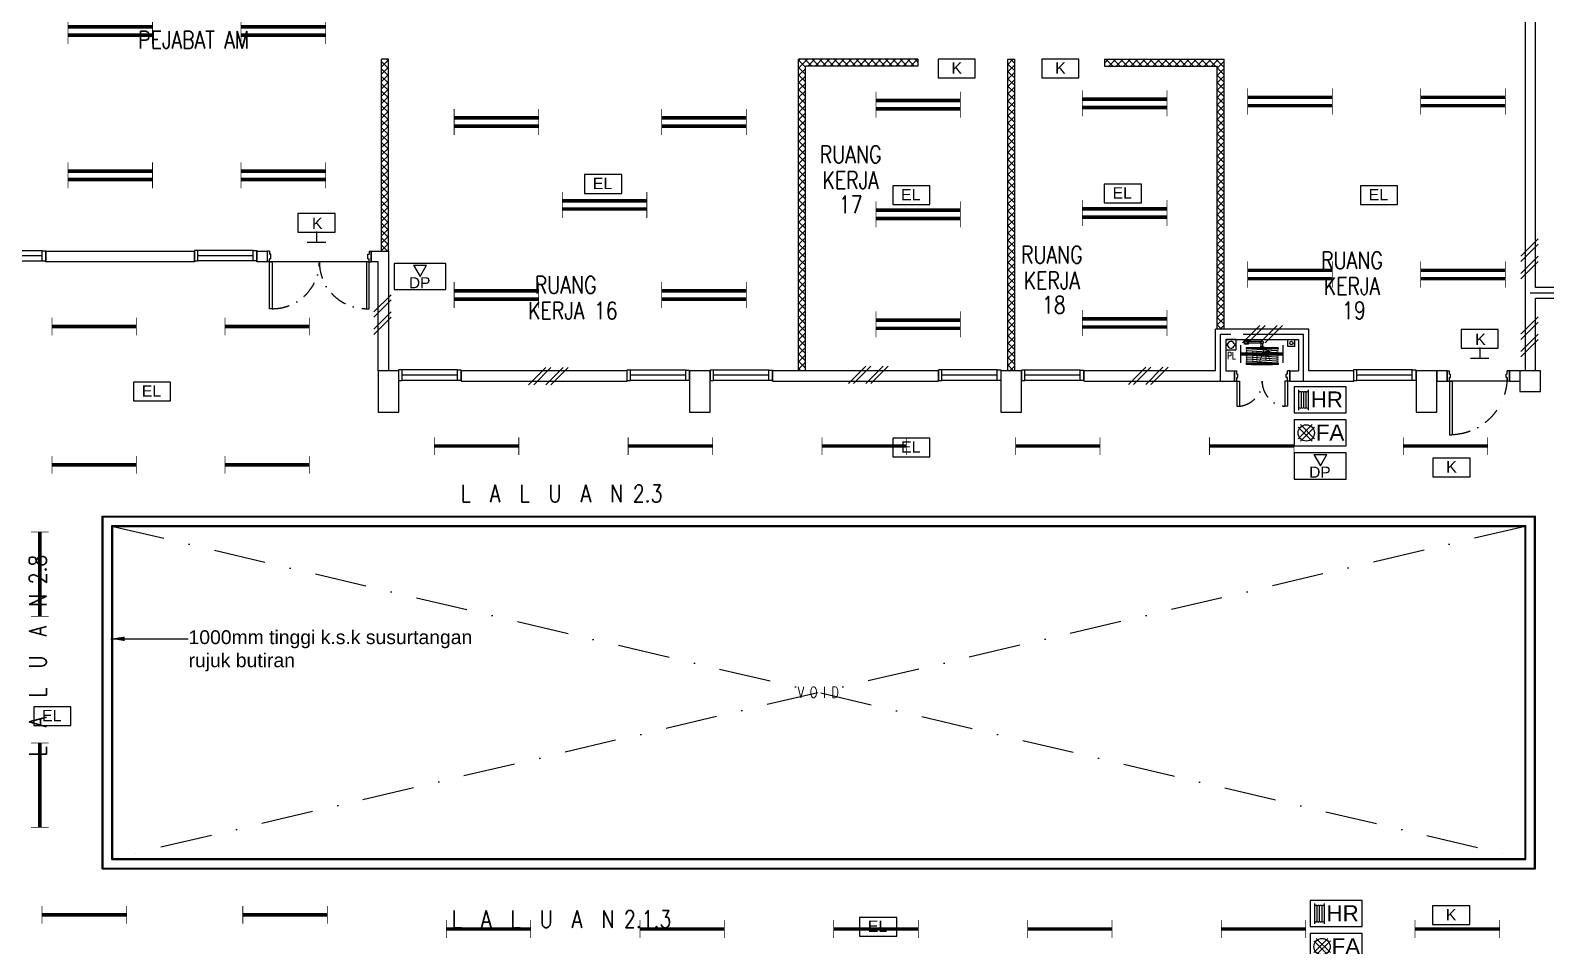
# Model space of a CAD drawing. Header units: inches. Extents: x 202414 to 86860507, y -1223215 to 71840.
# Drawn here: x 223768 to 245666, y 46024 to 59252 of the extents above; entities that cross this region are included whole.
import ezdxf
from ezdxf.enums import TextEntityAlignment as Align

# ---------------------------------------------------------------- set-up
doc = ezdxf.new("R2010")
doc.units = ezdxf.units.IN
doc.header["$MEASUREMENT"] = 0
for name, pattern in [('CENTER', [2, 1.25, -0.25, 0.25, -0.25]), ('DASHDOT', [1, 0.5, -0.25, 0, -0.25]), ('HIDDEN', [0.375, 0.25, -0.125])]:
    doc.linetypes.add(name, pattern=pattern)
for name, color, linetype in [('A-ARR', 4, 'Continuous'), ('A-COLUMN', 3, 'Continuous'), ('A-DOOR', 9, 'Continuous'), ('A-DROP', 8, 'Continuous'), ('A-FLR SYM', 13, 'Continuous'), ('A-GRID', 8, 'Continuous'), ('A-HATCH', 8, 'Continuous'), ('A-PARTITION', 4, 'Continuous'), ('A-RAIL', 2, 'Continuous'), ('A-ROOMSYM', 3, 'Continuous'), ('A-SANI', 4, 'Continuous'), ('A-SPEC', 7, 'Continuous'), ('A-SYM', 8, 'Continuous'), ('A-TXTBOMBA', 7, 'Continuous'), ('A-WALL', 1, 'Continuous'), ('A-WALL SYM', 13, 'Continuous'), ('A-WIN', 9, 'Continuous'), ('A-WLH', 7, 'Continuous'), ('area', 3, 'Continuous'), ('CO_WALL', 252, 'Continuous'), ('COOL WATER PIPING', 4, 'Continuous'), ('Grid', 8, 'CENTER'), ('lamb(new)', 5, 'Continuous'), ('ROOF', 3, 'Continuous')]:
    doc.layers.add(name, color=color, linetype=linetype)
doc.layers.get('area').off()
doc.styles.add('arial', font='arial.ttf')
doc.styles.add('ARIAL-SPEC', font='arial.ttf', dxfattribs={"height": 200})
doc.styles.add('ROMANS', font='romans.shx', dxfattribs={"width": 0.75, "height": 200})
doc.styles.add('style1', font='romans.shx', dxfattribs={"height": 750})
doc.dimstyles.new('DIM 100', dxfattribs={"dimtxt": 200, "dimasz": 200, "dimexe": 100, "dimexo": 70, "dimgap": 70, "dimtad": 1, "dimtoh": 1, "dimdec": 0, "dimzin": 0, "dimdsep": 46, "dimtxsty": 'ROMANS', "dimblk": 'ARCHTICK', "dimcen": 0.09, "dimdle": 200, "dimclrd": 4, "dimclre": 4, "dimclrt": 2, "dimadec": 0, "dimazin": 0, "dimtfac": 1, "dimtdec": 0, "dimtmove": 1, "dimatfit": 3, "dimfxl": 1, "dimtzin": 0, "dimarcsym": 0})
pattern_1 = [(45, (205174.55, -250368.08), (-53.033009, 53.033009), []), (135, (205174.55, -250368.08), (-53.033009, -53.033009), [])]

# ---------------------------------------------------------------- blocks, each defined once
blk = doc.blocks.new('_ArchTick')
at = {"color": 0, "linetype": 'ByBlock', "const_width": 0.15}
blk.add_lwpolyline([(-0.5, -0.5), (0.5, 0.5)], dxfattribs=at)
blk = doc.blocks.new('A$C04C40081')
at = {"layer": 'A-WIN', "color": 8}
for p, q in [((850, 150), (50, 150)), ((850, 75), (50, 75)), ((850, 0), (50, 0))]:
    blk.add_line(p, q, dxfattribs=at)
at = {"layer": 'A-WIN', "color": 8, "linetype": 'Continuous'}
for points in [[(50, 150), (0, 150), (0, 0), (50, 0)], [(850, 150), (900, 150), (900, 0), (850, 0)]]:
    blk.add_lwpolyline(points, close=True, dxfattribs=at)
blk = doc.blocks.new('A$C52B244CD')
at = {"layer": 'A-WLH', "color": 8}
for p, q in [((0, 0), (250, 250)), ((75, 0), (325, 250)), ((250, 0), (500, 250)), ((325, 0), (575, 250))]:
    blk.add_line(p, q, dxfattribs=at)
blk = doc.blocks.new('A$C49831240')
at = {"layer": 'A-WLH', "color": 8}
for p, q in [((250, 575), (0, 325)), ((250, 500), (0, 250)), ((250, 325), (0, 75)), ((250, 250), (0, 0))]:
    blk.add_line(p, q, dxfattribs=at)
blk = doc.blocks.new('A$C674C400B')
at = {"layer": 'A-DOOR', "color": 8}
for p, q in [((35, 150), (35, 927)), ((35, 927), (73, 927)), ((73, 150), (73, 927)), ((35, 150), (73, 150))]:
    blk.add_line(p, q, dxfattribs=at)
at = {"layer": 'A-DOOR', "color": 8, "linetype": 'Continuous'}
for p, q in [((0, 0), (0, 150)), ((0, 150), (0, 0)), ((0, 150), (35, 150)), ((0, 150), (0, 0)), ((0, 0), (0, 150)), ((0, 150), (0, 0)), ((0, 150), (0, 150)), ((0, 0), (0, 150)), ((0, 150), (0, 0)), ((0, 150), (0, 150)), ((35, 150), (35, 100)), ((35, 100), (50, 100)), ((35, 50), (50, 50)), ((35, 50), (35, 0)), ((50, 100), (50, 50)), ((865, 100), (850, 100)), ((850, 100), (850, 50)), ((865, 50), (850, 50)), ((900, 150), (865, 150)), ((865, 150), (865, 100)), ((865, 50), (865, 0)), ((900, 150), (900, 0)), ((900, 0), (900, 150)), ((900, 150), (900, 0)), ((900, 150), (900, 0)), ((900, 0), (900, 150)), ((900, 150), (900, 0)), ((900, 150), (900, 150)), ((900, 0), (900, 150)), ((900, 150), (900, 0)), ((900, 150), (900, 150)), ((0, 0), (35, 0)), ((0, 0), (0, 0)), ((0, 0), (0, 0)), ((900, 0), (865, 0)), ((900, 0), (900, 0)), ((900, 0), (900, 0))]:
    blk.add_line(p, q, dxfattribs=at)
at = {"layer": 'A-DOOR', "color": 8, "linetype": 'DASHDOT', "ltscale": 500}
blk.add_arc((35, 98), 830, 0.1381, 87.3759, dxfattribs=at)
blk = doc.blocks.new('A$C28642CDE')
at = {"layer": 'A-DOOR', "color": 8}
for p, q in [((32, 150), (0, 150)), ((0, 150), (0, 0)), ((32, 150), (32, 110)), ((50, 110), (32, 110)), ((50, 40), (32, 40)), ((32, 0), (32, 40)), ((50, 110), (50, 40)), ((1450, 110), (1450, 40)), ((1450, 110), (1468, 110)), ((1450, 40), (1468, 40)), ((1468, 150), (1500, 150)), ((1468, 150), (1468, 110)), ((1468, 0), (1468, 40)), ((1500, 150), (1500, 0)), ((32, 0), (0, 0)), ((1468, 0), (1500, 0))]:
    blk.add_line(p, q, dxfattribs=at)
for points in [[(32, 150), (70, 150), (70, 829), (32, 829)], [(1468, 150), (1430, 150), (1430, 829), (1468, 829)]]:
    blk.add_lwpolyline(points, close=True, dxfattribs=at)
at = {"layer": 'A-DOOR', "color": 8, "linetype": 'DASHDOT', "ltscale": 500}
for centre, start, end in [((72, 151), 359.9322, 90.1574), ((1428, 151), 89.8426, 180.0678)]:
    blk.add_arc(centre, 678, start, end, dxfattribs=at)
blk = doc.blocks.new('A$C34465D6E')
at = {"layer": 'A-SANI', "color": 8}
blk.add_lwpolyline([(0, 0), (150, 0), (150, 150), (0, 150)], close=True, dxfattribs=at)
blk.add_lwpolyline([(26, 84), (14, 84), (14, 66), (26, 66, 10.787298)], format="xyb", close=True, dxfattribs=at)
blk.add_arc((125, 75), 8.84, 264.1775, 95.8225, dxfattribs=at)
blk = doc.blocks.new('A$C77D277CE')
at = {"layer": 'A-TXTBOMBA', "color": 8}
for p, q in [((67, 1028), (67, 1321)), ((207, 1028), (207, 1321)), ((103, 1066), (103, 1283)), ((137, 1066), (137, 1283)), ((172, 1066), (172, 1283)), ((258, 817), (54, 613)), ((258, 578), (54, 782)), ((293, 613), (89, 817)), ((293, 782), (89, 578)), ((281, 384), (377, 221)), ((281, 384), (469, 384)), ((377, 221), (469, 384))]:
    blk.add_line(p, q, dxfattribs=at)
for points in [[(750, 1365), (0, 1365), (0, 987), (750, 987)], [(750, 887), (0, 887), (0, 509), (750, 509)], [(750, 409), (0, 409), (0, 31), (750, 31)]]:
    blk.add_lwpolyline(points, close=True, dxfattribs=at)
blk.add_circle((173, 698), 118, dxfattribs=at)
for centre, radius, start, end in [((85, 1274), 20, 25.6963, 154.3037), ((120, 1274), 19.4, 26.5651, 153.4349), ((155, 1274), 19.4, 26.5651, 153.4349), ((189, 1274), 19.4, 26.5651, 153.4349), ((85, 1075), 20, 205.6963, 334.3037), ((120, 1075), 19.4, 206.5651, 333.4349), ((155, 1075), 19.4, 206.5651, 333.4349), ((189, 1075), 19.4, 206.5651, 333.4349)]:
    blk.add_arc(centre, radius, start, end, dxfattribs=at)
at = {"layer": 'A-TXTBOMBA', "color": 8, "style": 'arial'}
for s, height, p in [('HR', 230.5, (237, 1066)), ('FA', 230.5, (311, 588)), ('DP', 160, (215, 51))]:
    blk.add_text(s, height=height, dxfattribs=at).set_placement(p)
blk = doc.blocks.new('YBC 236')
at = {"layer": 'lamb(new)'}
for points, const_width in [([(86612766, -1194189), (86612766, -1194446)], 10.2), ([(86613986, -1194189), (86613986, -1194446)], 10.2), ([(86612766, -1194317), (86613986, -1194317)], 50.8), ([(86612766, -1194437), (86613986, -1194437)], 50.8), ([(86612766, -1194309), (86612766, -1194566)], 10.2), ([(86613986, -1194309), (86613986, -1194566)], 10.2)]:
    blk.add_lwpolyline(points, dxfattribs=dict(at, const_width=const_width))
blk = doc.blocks.new('*U83')
at = {"layer": 'lamb(new)'}
blk.add_blockref('YBC 236', (-86613261, 1194413, -4), dxfattribs=at)
blk = doc.blocks.new('*U84')
at = {"layer": 'lamb(new)', "color": 0, "linetype": 'ByBlock', "lineweight": -2, "transparency": 16777216}
for p in [(0, 0), (2500, 0), (0, -2086), (2500, -2086), (0, -4172), (2500, -4172), (0, -6258), (2500, -6258)]:
    blk.add_blockref('*U83', p, dxfattribs=at)
blk = doc.blocks.new('YBC 136')
at = {"layer": 'lamb(new)'}
for points, const_width in [([(86612636, -1195077), (86612636, -1195333)], 10.2), ([(86613856, -1195077), (86613856, -1195333)], 10.2), ([(86612636, -1195205), (86613856, -1195205)], 50.8)]:
    blk.add_lwpolyline(points, dxfattribs=dict(at, const_width=const_width))
blk = doc.blocks.new('*U85')
at = {"layer": 'lamb(new)', "rotation": 90}
blk.add_blockref('YBC 136', (-1195205, -86613246, -4), dxfattribs=at)
blk = doc.blocks.new('*U86')
at = {"layer": 'lamb(new)', "color": 0, "linetype": 'ByBlock', "lineweight": -2, "transparency": 16777216}
for p in [(0, 2500), (2000, 2500), (0, 0), (2000, 0)]:
    blk.add_blockref('*U85', p, dxfattribs=at)
blk = doc.blocks.new('*U87')
at = {"layer": 'lamb(new)'}
blk.add_blockref('YBC 136', (-86613246, 1195205, -4), dxfattribs=at)
blk = doc.blocks.new('*U88')
at = {"layer": 'lamb(new)', "color": 0, "linetype": 'ByBlock', "lineweight": -2, "transparency": 16777216}
for p in [(0, 0), (2800, 0), (5600, 0), (8400, 0), (11200, 0), (14000, 0)]:
    blk.add_blockref('*U87', p, dxfattribs=at)
blk = doc.blocks.new('YBS 118')
at = {"layer": 'lamb(new)'}
for p, q in [((86608002, -1196899), (86608002, -1196643)), ((86608612, -1196899), (86608612, -1196643))]:
    blk.add_line(p, q, dxfattribs=at)
for points, const_width in [([(86608002, -1196899), (86608002, -1196643)], 10.2), ([(86608612, -1196899), (86608612, -1196643)], 10.2), ([(86608612, -1196771), (86608002, -1196771)], 50.8)]:
    blk.add_lwpolyline(points, dxfattribs=dict(at, const_width=const_width))
blk = doc.blocks.new('*U69')
at = {"layer": 'lamb(new)'}
blk.add_blockref('YBC 236', (-86613261, 1194413, -4), dxfattribs=at)
blk = doc.blocks.new('*U70')
at = {"layer": 'lamb(new)', "color": 0, "linetype": 'ByBlock', "lineweight": -2, "transparency": 16777216}
for p in [(0, 0), (3000, 0), (0, -2500), (3000, -2500)]:
    blk.add_blockref('*U69', p, dxfattribs=at)
blk = doc.blocks.new('*U71')
at = {"layer": 'lamb(new)'}
blk.add_blockref('YBC 236', (-86613261, 1194413, -4), dxfattribs=at)
blk = doc.blocks.new('*U72')
at = {"layer": 'lamb(new)', "color": 0, "linetype": 'ByBlock', "lineweight": -2, "transparency": 16777216}
for p in [(0, 0), (0, -1586), (0, -3173)]:
    blk.add_blockref('*U71', p, dxfattribs=at)
blk = doc.blocks.new('*U73')
at = {"layer": 'lamb(new)'}
blk.add_blockref('YBC 236', (-86613261, 1194413, -4), dxfattribs=at)
blk = doc.blocks.new('*U74')
at = {"layer": 'lamb(new)', "color": 0, "linetype": 'ByBlock', "lineweight": -2, "transparency": 16777216}
for p in [(0, 0), (0, -1586), (0, -3173)]:
    blk.add_blockref('*U73', p, dxfattribs=at)
blk = doc.blocks.new('*U75')
at = {"layer": 'lamb(new)'}
blk.add_blockref('YBC 236', (-86613261, 1194413, -4), dxfattribs=at)
blk = doc.blocks.new('*U76')
at = {"layer": 'lamb(new)', "color": 0, "linetype": 'ByBlock', "lineweight": -2, "transparency": 16777216}
for p in [(0, 0), (2500, 0), (0, -2500), (2500, -2500)]:
    blk.add_blockref('*U75', p, dxfattribs=at)
blk = doc.blocks.new('*U81')
at = {"layer": 'lamb(new)', "rotation": 90}
blk.add_blockref('YBC 136', (-1195205, -86613246, -4), dxfattribs=at)
blk = doc.blocks.new('*U82')
at = {"layer": 'lamb(new)', "color": 0, "linetype": 'ByBlock', "lineweight": -2, "transparency": 16777216}
for p in [(0, 2900), (2100, 2900), (0, 0), (2100, 0)]:
    blk.add_blockref('*U81', p, dxfattribs=at)
blk = doc.blocks.new('*U47')
at = {"layer": 'lamb(new)'}
blk.add_blockref('YBC 136', (-86613246, 1195205, -4), dxfattribs=at)
blk = doc.blocks.new('*U48')
at = {"layer": 'lamb(new)', "color": 0, "linetype": 'ByBlock', "lineweight": -2, "transparency": 16777216}
for p in [(0, 0), (2800, 0), (5600, 0), (8400, 0), (11200, 0), (14000, 0)]:
    blk.add_blockref('*U47', p, dxfattribs=at)
blk = doc.blocks.new('eexit')
at = {"layer": 'A-TXTBOMBA', "color": 3, "linetype": 'Continuous'}
for p, q in [((86699882, -1206011), (86699882, -1206171)), ((86700015, -1206171), (86699748, -1206171))]:
    blk.add_line(p, q, dxfattribs=at)
at = {"layer": 'A-TXTBOMBA', "color": 3}
blk.add_lwpolyline([(86700150, -1205751), (86699614, -1205751), (86699614, -1206022), (86700150, -1206022)], close=True, dxfattribs=at)
at = {"layer": 'A-TXTBOMBA', "color": 3, "style": 'arial'}
blk.add_text('K', height=165, dxfattribs=at).set_placement((86699817, -1205977))
blk = doc.blocks.new('Elight')
at = {"layer": 'A-TXTBOMBA', "color": 6}
blk.add_lwpolyline([(86606267, -1196730), (86605731, -1196730), (86605731, -1197001), (86606267, -1197001)], close=True, dxfattribs=at)
at = {"layer": 'A-TXTBOMBA', "color": 6, "style": 'arial'}
blk.add_text('EL', height=164.8, dxfattribs=at).set_placement((86605850, -1196940))
blk = doc.blocks.new('EXITE')
at = {"layer": 'A-TXTBOMBA', "color": 3}
blk.add_lwpolyline([(86607836, -1196697), (86607300, -1196697), (86607300, -1196967), (86607836, -1196967)], close=True, dxfattribs=at)
at = {"layer": 'A-TXTBOMBA', "color": 3, "style": 'arial'}
blk.add_text('K', height=165, dxfattribs=at).set_placement((86607491, -1196907))

msp = doc.modelspace()

# ---------------------------------------------------------------- hatches: boundary and pattern name
at = {"layer": 'A-HATCH'}
h = msp.add_hatch(dxfattribs=at)
h.set_pattern_fill('ANSI37', color=8, scale=600)
h.set_pattern_definition(pattern_1)
h.paths.add_polyline_path([(228942.7, 58833.2), (228842.7, 58833.2), (228842.7, 56058.2), (228942.7, 56058.2)])
h = msp.add_hatch(dxfattribs=at)
h.set_pattern_fill('ANSI37', color=8, scale=600)
h.set_pattern_definition(pattern_1)
h.paths.add_polyline_path([(234867.7, 58833.2), (234867.7, 54333.2), (234967.7, 54333.2), (234967.7, 58733.2), (236592.7, 58733.2), (236592.7, 58833.2)])
h.paths.add_polyline_path([(237942.7, 54333.2), (237992.7, 54333.2), (237992.7, 58833.2), (237942.7, 58833.2)])
h.paths.add_polyline_path([(237892.7, 54333.2), (237942.7, 54333.2), (237942.7, 58833.2), (237892.7, 58833.2)])
h.paths.add_polyline_path([(240917.7, 58733.2), (240917.7, 54933.2), (241017.7, 54933.2), (241017.7, 58833.2), (239292.7, 58833.2), (239292.7, 58733.2)])

# ---------------------------------------------------------------- linework, layer by layer
at = {"color": 8}
msp.add_line((228660.7, 55908.2), (227224.7, 55908.2), dxfattribs=at)
at = {"layer": 'A-COLUMN', "color": 8}
for points in [[(228792.7, 53733.2), (229092.7, 53733.2), (229092.7, 54333.2), (228792.7, 54333.2)], [(233292.7, 53733.2), (233592.7, 53733.2), (233592.7, 54333.2), (233292.7, 54333.2)], [(237792.7, 53733.2), (238092.7, 53733.2), (238092.7, 54333.2), (237792.7, 54333.2)], [(243792.7, 53733.2), (244092.7, 53733.2), (244092.7, 54333.2), (243792.7, 54333.2)], [(245592.7, 54333.2), (245292.7, 54333.2), (245292.7, 54033.2), (245592.7, 54033.2)]]:
    msp.add_lwpolyline(points, close=True, dxfattribs=at)
at = {"layer": 'A-DOOR', "color": 8, "linetype": 'Continuous'}
for p, q in [((241167.7, 54333.2), (241167.7, 54183.2)), ((241167.7, 54183.2), (241167.7, 54333.2)), ((241167.7, 54333.2), (241202.7, 54333.2)), ((241167.7, 54183.2), (241167.7, 54333.2)), ((241167.7, 54333.2), (241167.7, 54183.2)), ((241167.7, 54183.2), (241167.7, 54333.2)), ((241167.7, 54333.2), (241167.7, 54183.2)), ((241167.7, 54183.2), (241167.7, 54333.2)), ((241202.7, 54283.2), (241202.7, 54333.2)), ((241932.7, 54283.2), (241932.7, 54333.2)), ((241967.7, 54333.2), (241932.7, 54333.2)), ((241967.7, 54183.2), (241967.7, 54333.2)), ((241967.7, 54333.2), (241967.7, 54183.2)), ((241967.7, 54183.2), (241967.7, 54333.2)), ((241967.7, 54183.2), (241967.7, 54333.2)), ((241967.7, 54333.2), (241967.7, 54183.2)), ((241967.7, 54183.2), (241967.7, 54333.2)), ((241967.7, 54333.2), (241967.7, 54183.2)), ((241967.7, 54183.2), (241967.7, 54333.2)), ((241167.7, 54183.2), (241202.7, 54183.2)), ((241202.7, 54283.2), (241217.7, 54283.2)), ((241202.7, 54233.2), (241217.7, 54233.2)), ((241202.7, 54183.2), (241202.7, 54233.2)), ((241217.7, 54233.2), (241217.7, 54283.2)), ((241932.7, 54283.2), (241917.7, 54283.2)), ((241917.7, 54233.2), (241917.7, 54283.2)), ((241932.7, 54233.2), (241917.7, 54233.2)), ((241932.7, 54183.2), (241932.7, 54233.2)), ((241967.7, 54183.2), (241932.7, 54183.2))]:
    msp.add_line(p, q, dxfattribs=at)
at = {"layer": 'A-DOOR', "color": 8}
for p, q in [((241202.7, 54183.2), (241202.7, 53820.2)), ((241202.7, 54183.2), (241240.7, 54183.2)), ((241240.7, 54183.2), (241240.7, 53820.2)), ((241894.7, 54183.2), (241894.7, 53820.2)), ((241932.7, 54183.2), (241894.7, 54183.2)), ((241932.7, 54183.2), (241932.7, 53820.2)), ((241202.7, 53820.2), (241240.7, 53820.2)), ((241932.7, 53820.2), (241894.7, 53820.2))]:
    msp.add_line(p, q, dxfattribs=at)
at = {"layer": 'A-DOOR', "color": 8, "linetype": 'DASHDOT', "ltscale": 500}
for centre, start, end in [((241202.7, 54183.2), 275.97587, 0), ((241932.7, 54183.2), 180, 264.02413)]:
    msp.add_arc(centre, 365, start, end, dxfattribs=at)
at = {"layer": 'A-DROP', "color": 8}
msp.add_line((245107.7, 54183.2), (244277.7, 54183.2), dxfattribs=at)
at = {"layer": 'A-GRID', "color": 8, "linetype": 'DASHDOT', "ltscale": 1500}
for p, q in [((245367.7, 52083.2), (224958.7, 47283.2)), ((224967.4, 52083.2), (245367.7, 47283.2))]:
    msp.add_line(p, q, dxfattribs=at)
at = {"layer": 'A-PARTITION', "color": 8}
for p, q in [((228842.7, 56058.2), (228842.7, 58833.2)), ((228942.7, 58833.2), (228842.7, 58833.2)), ((228942.7, 56058.2), (228942.7, 58833.2)), ((234867.7, 54333.2), (234867.7, 58833.2)), ((236592.7, 58833.2), (234867.7, 58833.2)), ((234967.7, 54333.2), (234967.7, 58733.2)), ((236592.7, 58733.2), (234967.7, 58733.2)), ((236592.7, 58833.2), (236592.7, 58733.2)), ((237892.7, 54333.2), (237892.7, 58833.2)), ((237892.7, 58833.2), (237992.7, 58833.2)), ((237992.7, 54333.2), (237992.7, 58833.2)), ((239292.7, 58833.2), (241017.7, 58833.2)), ((239292.7, 58833.2), (239292.7, 58733.2)), ((239292.7, 58733.2), (240917.7, 58733.2)), ((240917.7, 54933.2), (240917.7, 58733.2)), ((241017.7, 54933.2), (241017.7, 58833.2))]:
    msp.add_line(p, q, dxfattribs=at)
at = {"layer": 'A-RAIL', "color": 8}
for p, q in [((224820.7, 52221.2), (245505.7, 52221.2)), ((224820.7, 47145.2), (224820.7, 52221.2)), ((245505.7, 47145.2), (245505.7, 52221.2)), ((224946.7, 52095.2), (245379.7, 52095.2)), ((224946.7, 47271.2), (224946.7, 52095.2)), ((245379.7, 47271.2), (245379.7, 52095.2)), ((224820.7, 47145.2), (245505.7, 47145.2)), ((224946.7, 47271.2), (245379.7, 47271.2))]:
    msp.add_line(p, q, dxfattribs=at)
at = {"layer": 'A-TXTBOMBA', "color": 8}
for p, q in [((229305.4, 55856.5), (229401.1, 55693.4)), ((229305.4, 55856.5), (229493.7, 55856.5)), ((229401.1, 55693.4), (229493.7, 55856.5))]:
    msp.add_line(p, q, dxfattribs=at)
msp.add_lwpolyline([(229774.5, 55882.1), (229024.5, 55882.1), (229024.5, 55504.3), (229774.5, 55504.3)], close=True, dxfattribs=at)
at = {"layer": 'A-WALL', "color": 8}
for p, q in [((245367.7, 60333.2), (245367.7, 54333.2)), ((245517.7, 55533.2), (245517.7, 60333.2)), ((245367.7, 59208.2), (245367.7, 54333.2)), ((223992.7, 56058.2), (226142.7, 56058.2)), ((223992.7, 55908.2), (223992.7, 56058.2)), ((226142.7, 55908.2), (226142.7, 56058.2)), ((227042.7, 56058.2), (227192.7, 56058.2)), ((227042.7, 55908.2), (227042.7, 56058.2)), ((227192.7, 56058.2), (227192.7, 55908.2)), ((228692.7, 56058.2), (228942.7, 56058.2)), ((228692.7, 56058.2), (228692.7, 55908.2)), ((228942.7, 56058.2), (228942.7, 55908.2)), ((228942.7, 56058.2), (228942.7, 54333.2)), ((226142.7, 55908.2), (223992.7, 55908.2)), ((227192.7, 55908.2), (227042.7, 55908.2)), ((228792.7, 55908.2), (228692.7, 55908.2)), ((228792.7, 54333.2), (228792.7, 55908.2)), ((247292.7, 55533.2), (245517.7, 55533.2)), ((245517.7, 54333.2), (245517.7, 55383.2)), ((245517.7, 55383.2), (247442.7, 55383.2)), ((242242.7, 54933.2), (240892.7, 54933.2)), ((240892.7, 54333.2), (240892.7, 54933.2)), ((241042.7, 54783.2), (242092.7, 54783.2)), ((241042.7, 54783.2), (241042.7, 54333.2)), ((242092.7, 54783.2), (242092.7, 54333.2)), ((242242.7, 54333.2), (242242.7, 54933.2)), ((241042.7, 54333.2), (241167.7, 54333.2)), ((241167.7, 54333.2), (241167.7, 54183.2)), ((241967.7, 54333.2), (242092.7, 54333.2)), ((241967.7, 54333.2), (241967.7, 54183.2)), ((245292.7, 54333.2), (245142.7, 54333.2)), ((245142.7, 54333.2), (245142.7, 54183.2)), ((240892.7, 54183.2), (241167.7, 54183.2)), ((241967.7, 54183.2), (242242.7, 54183.2)), ((245142.7, 54183.2), (245292.7, 54183.2))]:
    msp.add_line(p, q, dxfattribs=at)
at = {"layer": 'A-WALL', "color": 8, "linetype": 'Continuous', "ltscale": 900}
for p, q in [((223992.7, 56058.2), (223992.7, 55908.2)), ((226142.7, 56058.2), (226142.7, 55908.2)), ((232392.7, 54333.2), (229992.7, 54333.2)), ((229992.7, 54333.2), (229992.7, 54183.2)), ((232392.7, 54183.2), (232392.7, 54333.2)), ((236892.7, 54333.2), (234492.7, 54333.2)), ((234492.7, 54183.2), (234492.7, 54333.2)), ((236892.7, 54183.2), (236892.7, 54333.2)), ((240892.7, 54333.2), (238992.7, 54333.2)), ((238992.7, 54333.2), (238992.7, 54183.2)), ((242892.7, 54333.2), (242242.7, 54333.2)), ((229992.7, 54183.2), (232392.7, 54183.2)), ((234492.7, 54183.2), (236892.7, 54183.2)), ((238992.7, 54183.2), (240892.7, 54183.2)), ((242242.7, 54183.2), (242892.7, 54183.2))]:
    msp.add_line(p, q, dxfattribs=at)
at = {"layer": 'A-WALL', "color": 8}
msp.add_lwpolyline([(244092.7, 54183.2), (244242.7, 54183.2), (244242.7, 54333.2), (244092.7, 54333.2)], close=True, dxfattribs=at)
at = {"layer": 'CO_WALL', "color": 8}
for p, q in [((224808.7, 52233.2), (245517.7, 52233.2)), ((224808.7, 47133.2), (224808.7, 52233.2)), ((245517.7, 47133.2), (245517.7, 52233.2)), ((224958.7, 52083.2), (245367.7, 52083.2)), ((224958.7, 47283.2), (224958.7, 52083.2)), ((245367.7, 47283.2), (245367.7, 52083.2)), ((224808.7, 47133.2), (245517.7, 47133.2)), ((224958.7, 47283.2), (245367.7, 47283.2))]:
    msp.add_line(p, q, dxfattribs=at)
at = {"layer": 'COOL WATER PIPING', "color": 8, "linetype": 'ByBlock', "ltscale": 5}
msp.add_circle((241991.3, 54733.2), 25, dxfattribs=at)
at = {"layer": 'Grid', "color": 8, "ltscale": 700}
for p, q in [((245442.7, 55458.2), (271092.5, 55458.2)), ((242167.7, 54858.2), (240967.7, 54858.2)), ((240967.7, 54183.2), (240967.7, 54858.2)), ((242167.7, 54183.2), (242167.7, 54858.2))]:
    msp.add_line(p, q, dxfattribs=at)
at = {"layer": 'ROOF', "color": 8}
for p, q in [((241287.8, 54783.2), (241400.7, 54783.2)), ((241287.8, 54777.2), (241287.8, 54783.2)), ((241315.5, 54777.2), (241287.8, 54777.2)), ((241315.5, 54715), (241315.5, 54777.2)), ((241315.5, 54777.2), (241373, 54777.2)), ((241349.7, 54768.8, 52821.4), (241339.8, 54720.5, 21957.4)), ((241373, 54715), (241373, 54777.2)), ((241373, 54777.2), (241400.7, 54777.2)), ((241553.2, 54756.1), (241373, 54756.1)), ((241400.7, 54777.2), (241400.7, 54783.2)), ((241941.3, 54683.2), (241941.3, 54783.2)), ((242041.3, 54683.2), (242041.3, 54783.2)), ((241373, 54715), (241315.5, 54715)), ((241797.7, 54664.8), (241337.7, 54664.8)), ((241337.7, 54664.8), (241337.7, 54649.8)), ((241797.7, 54649.8), (241337.7, 54649.8)), ((241782.7, 54619.8), (241352.7, 54649.8)), ((241782.7, 54589.8), (241352.7, 54619.8)), ((241782.7, 54559.8), (241352.7, 54589.8)), ((241782.7, 54529.8), (241352.7, 54559.8)), ((241782.7, 54499.8), (241352.7, 54529.8)), ((241553.2, 54731.1), (241373, 54731.1)), ((241555.2, 54673.7), (241555.2, 54729.1)), ((241555.2, 54673.7), (241555.2, 54687.8)), ((241580.2, 54673.7), (241580.2, 54729.1)), ((241580.2, 54673.7), (241580.2, 54687.8)), ((241797.7, 54664.8), (241797.7, 54649.8)), ((242041.3, 54683.2), (241941.3, 54683.2)), ((241797.7, 54439.8), (241337.7, 54439.8)), ((241782.7, 54439.8), (241337.7, 54439.8)), ((241337.7, 54439.8), (241337.7, 54424.8)), ((241797.7, 54424.8), (241337.7, 54424.8)), ((241782.7, 54469.8), (241352.7, 54499.8)), ((241782.7, 54439.8), (241352.7, 54469.8)), ((241416.3, 54418.7), (241416.3, 54424.8)), ((241719, 54418.7), (241416.3, 54418.7)), ((241719, 54418.7), (241719, 54424.8)), ((241797.7, 54439.8), (241797.7, 54424.8))]:
    msp.add_line(p, q, dxfattribs=at)
msp.add_lwpolyline([(241540.2, 54664.8), (241595.2, 54664.8), (241595.2, 54673.7), (241540.2, 54673.7)], close=True, dxfattribs=at)
for centre, radius in [((241344.8, 54744.6, 37389.4), 25), ((241567.9, 54743.6), 19.4)]:
    msp.add_circle(centre, radius, dxfattribs=at)
for centre, start, end in [((241352.7, 54634.8), 90, 270), ((241352.7, 54604.8), 90, 270), ((241352.7, 54574.8), 90, 270), ((241352.7, 54544.8), 90, 270), ((241352.7, 54514.8), 90, 270), ((241782.7, 54634.8), 270, 90), ((241782.7, 54604.8), 270, 90), ((241782.7, 54574.8), 270, 90), ((241782.7, 54544.8), 270, 90), ((241782.7, 54514.8), 270, 90), ((241352.7, 54484.8), 90, 270), ((241352.7, 54454.8), 90, 270), ((241782.7, 54484.8), 270, 90), ((241782.7, 54454.8), 270, 90)]:
    msp.add_arc(centre, 15, start, end, dxfattribs=at)

# ---------------------------------------------------------------- block references
at = {"layer": 'A-ARR', "color": 8, "rotation": 180}
msp.add_blockref('A$C34465D6E', (241192.2, 54782.4), dxfattribs=at)
at = {"layer": 'A-DOOR', "color": 8, "rotation": 180}
msp.add_blockref('A$C28642CDE', (228694.9, 56058.3), dxfattribs=at)
at = {"layer": 'A-DOOR', "color": 8, "xscale": -1, "rotation": 180}
msp.add_blockref('A$C674C400B', (244242.1, 54333.2), dxfattribs=at)
at = {"layer": 'A-TXTBOMBA', "color": 8}
for p in [(242032.8, 52736.4), (242261.3, 45312.3)]:
    msp.add_blockref('A$C77D277CE', p, dxfattribs=at)
at = {"layer": 'A-WIN', "color": 8}
for p in [(223090.7, 55916.8), (226140.3, 55918.6), (229089.2, 54193.7), (232390.2, 54193.1), (233591, 54193.2), (236890.6, 54193.4), (238088.8, 54193.3), (242888.2, 54194)]:
    msp.add_blockref('A$C04C40081', p, dxfattribs=at)
at = {"layer": 'A-WLH', "color": 8}
for name, p in [('A$C49831240', (245305.1, 55663.1)), ('A$C49831240', (228732.7, 54856.9)), ('A$C52B244CD', (241285.8, 54736.6)), ('A$C49831240', (245305.7, 54534.3)), ('A$C52B244CD', (230967, 54128.3)), ('A$C52B244CD', (235590.3, 54146.5)), ('A$C52B244CD', (239635.2, 54132.1))]:
    msp.add_blockref(name, p, dxfattribs=at)
at = {"layer": 'area'}
for name, p in [('EXITE', (-86370412.7, 1255530.1)), ('EXITE', (-86368914.5, 1255530.1)), ('Elight', (-86373953.3, 1253896.6)), ('Elight', (-86369501.1, 1253734.6)), ('Elight', (-86366443.7, 1253759.6)), ('Elight', (-86362743.8, 1253734.6)), ('eexit', (-86471978.4, 1262357.1)), ('eexit', (-86455170.3, 1260680.7)), ('Elight', (-86380471.8, 1250897.9)), ('Elight', (-86369501.1, 1250088.2)), ('EXITE', (-86363263.8, 1249768)), ('Elight', (-86381913.8, 1246207.6)), ('Elight', (-86369979.4, 1243163.6)), ('EXITE', (-86363268.5, 1243295.5))]:
    msp.add_blockref(name, p, dxfattribs=at)
at = {"layer": 'lamb(new)'}
for name, p in [('*U84', (224809.1, 63378, 4.1)), ('*U72', (236482.9, 58141.7, 4.1)), ('*U74', (239466.5, 58161, 4.1)), ('*U76', (241855.9, 58187.8)), ('*U70', (230387.9, 57890.5, 4.1)), ('YBC 236', (-86381309, 1251105.8)), ('YBS 118', (-86366739.7, 1251346.1)), ('*U88', (230217.4, 53244.1, 4.3)), ('*U48', (230388.5, 46265.7, 4.3))]:
    msp.add_blockref(name, p, dxfattribs=at)
for name, p, rotation in [('*U86', (227190.4, 52971.8, 4.3), 90), ('YBC 136', (-971300, -86561853.9), 90), ('YBC 136', (-971300, -86564902.7), 90), ('*U82', (224549.2, 46469.8, 4.3), 270)]:
    msp.add_blockref(name, p, dxfattribs=dict(at, rotation=rotation))

# ---------------------------------------------------------------- texts
at = {"layer": 'A-FLR SYM', "color": 8, "style": 'ROMANS', "width": 0.75}
msp.add_text('V O I D', height=157.5, dxfattribs=at).set_placement((235155.1, 49608.2), align=Align.CENTER)
at = {"layer": 'A-ROOMSYM', "color": 8, "style": 'style1', "width": 0.8}
for s, p in [('PEJABAT AM', (226129.6, 58988.4)), ('RUANG', (235622.4, 57333)), ('KERJA', (235622.4, 56960.9)), ('17', (235622.4, 56609.1)), ('RUANG', (238529.3, 55884)), ('RUANG', (242866.5, 55803.3)), ('RUANG', (231504.2, 55447.9)), ('KERJA', (238529.3, 55511.8)), ('KERJA', (242866.5, 55431.1)), ('18', (238557.7, 55160.1)), ('KERJA 16', (231608.5, 55075.7)), ('19', (242894.9, 55079.3)), ('L  A  L  U  A  N 2.3', (231445.8, 52432.5)), ('L  A  L  U  A  N 2.1.3', (231445.8, 46282.8))]:
    msp.add_text(s, height=250, dxfattribs=at).set_placement(p, align=Align.CENTER)
msp.add_text('L  A  L  U  A  N 2.8', height=250, rotation=90, dxfattribs=at).set_placement((224000.9, 50217.2), align=Align.CENTER)
at = {"layer": 'A-SPEC', "color": 8, "insert": (226054.8, 50285.5), "char_height": 200, "width": 4209.062, "attachment_point": 4, "style": 'ARIAL-SPEC'}
msp.add_mtext('1000mm tinggi k.s.k susurtangan rujuk butiran', dxfattribs=at)
at = {"layer": 'A-SYM', "color": 8, "linetype": 'HIDDEN', "ltscale": 500, "style": 'ROMANS', "width": 0.75}
msp.add_text('PL', height=100, dxfattribs=at).set_placement((241064, 54500.6))
at = {"layer": 'A-TXTBOMBA', "color": 8, "style": 'arial'}
msp.add_text('DP', height=160, dxfattribs=at).set_placement((229239.4, 55524.2))
at = {"layer": 'A-WALL SYM', "color": 8, "style": 'ROMANS', "width": 0.75}
msp.add_text('H/R ', height=135, dxfattribs=at).set_placement((241415.4, 54481.4))

# ---------------------------------------------------------------- leaders
at = {"layer": 'A-ARR', "color": 8}
msp.add_leader([(224932.9, 50459.1), (226048.8, 50459.1)], dimstyle='DIM 100', override={"dimgap": 70, "dimtad": 0, "dimfxl": 200, "dimarcsym": 1}, dxfattribs=at)

doc.saveas('drawing.dxf')
